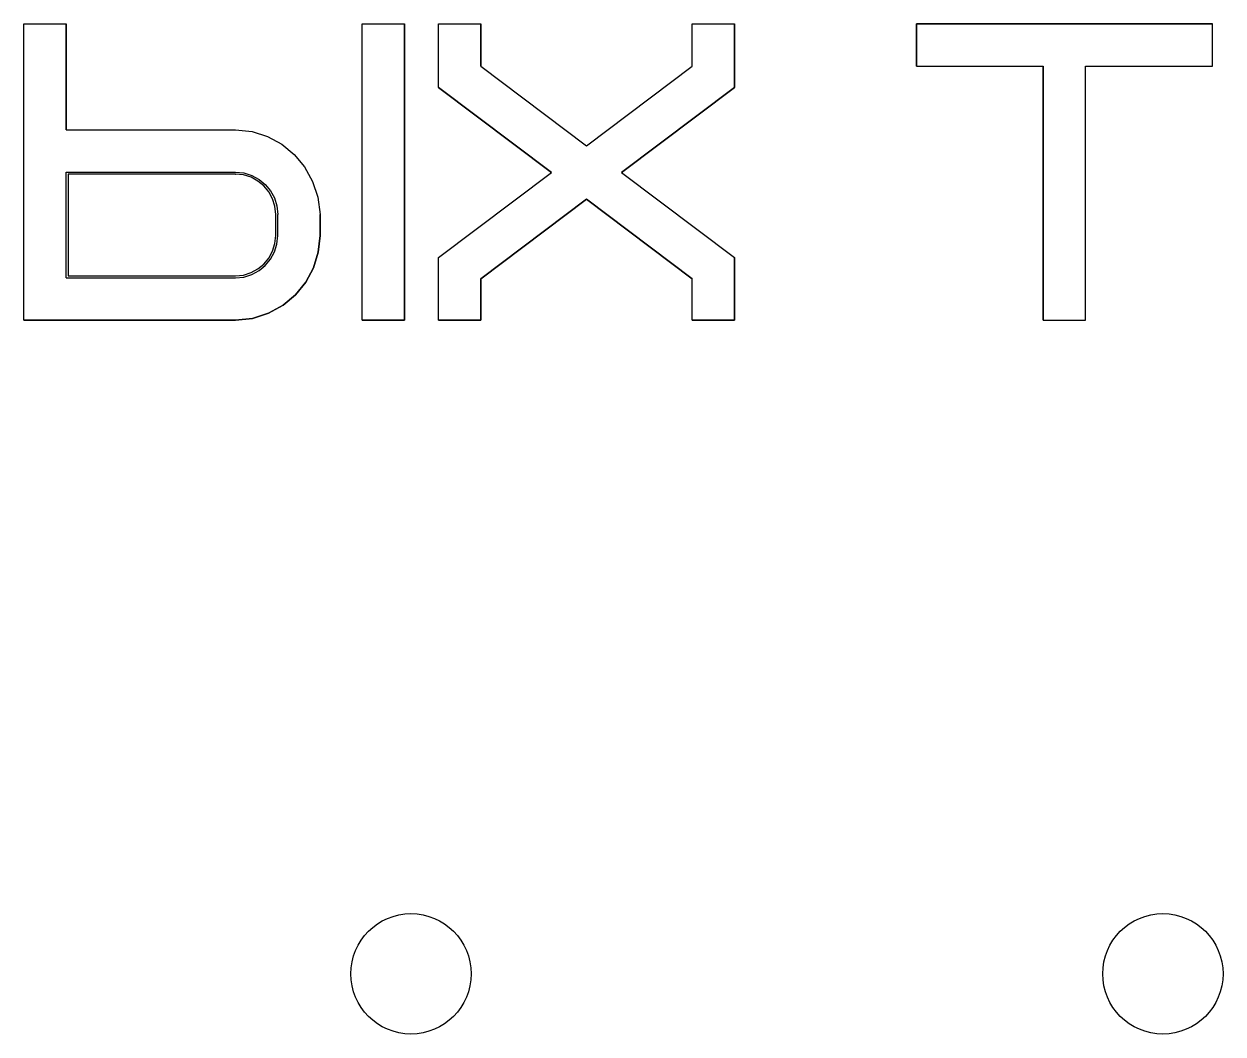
# Model space of a CAD drawing. Header units: millimetres. Extents: x 41 to 259, y 19 to 198.
# Drawn here: x 228.713 to 232.7, y 42.3 to 45.657 of the extents above; entities that cross this region are included whole.
import ezdxf

# ---------------------------------------------------------------- set-up
doc = ezdxf.new("R2010")
doc.units = ezdxf.units.MM
doc.layers.add('Mechanical13', color=56, linetype='Continuous')
doc.layers.add('ViaHoleLayer', color=16, linetype='Continuous')

msp = doc.modelspace()

# ---------------------------------------------------------------- linework, layer by layer
at = {"layer": 'Mechanical13'}
for p, q in [((228.7132, 44.6722), (228.7132, 45.6565)), ((228.7132, 45.6565), (228.8539, 45.6565)), ((228.7132, 44.6722), (228.7132, 45.6565)), ((228.7132, 45.6565), (228.8539, 45.6565)), ((228.8539, 45.305), (228.8539, 45.6565)), ((228.8539, 45.6565), (228.8539, 45.305)), ((229.8382, 44.6722), (229.8382, 45.6565)), ((229.8382, 45.6565), (229.9788, 45.6565)), ((229.8382, 44.6722), (229.8382, 45.6565)), ((229.8382, 45.6565), (229.9788, 45.6565)), ((229.9788, 44.6722), (229.9788, 45.6565)), ((229.9788, 45.6565), (229.9788, 44.6722)), ((230.0913, 45.6565), (230.2319, 45.6565)), ((230.0913, 45.4456), (230.0913, 45.6565)), ((230.0913, 45.4456), (230.0913, 45.6565)), ((230.0913, 45.6565), (230.2319, 45.6565)), ((230.2319, 45.5159), (230.2319, 45.6565)), ((230.2319, 45.6565), (230.2319, 45.5159)), ((230.935, 45.5159), (230.935, 45.6565)), ((230.935, 45.6565), (231.0756, 45.6565)), ((230.935, 45.5159), (230.935, 45.6565)), ((230.935, 45.6565), (231.0756, 45.6565)), ((231.0756, 45.4456), (231.0756, 45.6565)), ((231.0756, 45.6565), (231.0756, 45.4456)), ((231.6803, 45.5159), (231.6803, 45.6565)), ((231.6803, 45.6565), (232.6646, 45.6565)), ((232.6646, 45.6565), (231.6803, 45.6565)), ((231.6803, 45.6565), (231.6803, 45.5159)), ((232.6646, 45.5159), (232.6646, 45.6565)), ((232.6646, 45.5159), (232.6646, 45.6565)), ((230.2319, 45.5159), (230.5835, 45.2515)), ((230.2319, 45.5159), (230.5835, 45.2515)), ((230.5835, 45.2515), (230.935, 45.5159)), ((230.5835, 45.2515), (230.935, 45.5159)), ((231.6803, 45.5159), (232.1021, 45.5159)), ((231.6803, 45.5159), (232.1021, 45.5159)), ((232.1021, 44.6722), (232.1021, 45.5159)), ((232.1021, 45.5159), (232.1021, 44.6722)), ((232.2428, 44.6722), (232.2428, 45.5159)), ((232.2428, 45.5159), (232.6646, 45.5159)), ((232.2428, 45.5159), (232.6646, 45.5159)), ((232.2428, 44.6722), (232.2428, 45.5159)), ((230.0913, 45.4456), (230.4667, 45.1629)), ((230.4667, 45.1629), (230.0913, 45.4456)), ((230.7002, 45.1629), (231.0756, 45.4456)), ((231.0756, 45.4456), (230.7002, 45.1629)), ((228.8539, 45.305), (229.4163, 45.305)), ((228.8539, 45.305), (229.4163, 45.305)), ((229.4163, 45.305), (229.4714, 45.2993)), ((229.4163, 45.305), (229.4714, 45.2993)), ((229.4714, 45.2993), (229.5232, 45.283)), ((229.4714, 45.2993), (229.5232, 45.283)), ((229.5232, 45.283), (229.5703, 45.2571)), ((229.5232, 45.283), (229.5703, 45.2571)), ((229.5703, 45.2571), (229.6118, 45.2229)), ((229.5703, 45.2571), (229.6118, 45.2229)), ((229.6118, 45.2229), (229.6464, 45.1813)), ((229.6118, 45.2229), (229.6464, 45.1813)), ((229.6464, 45.1813), (229.673, 45.1335)), ((229.6464, 45.1813), (229.673, 45.1335)), ((228.8539, 45.1643), (229.4163, 45.1643)), ((228.8539, 44.8128), (228.8539, 45.1643)), ((229.4163, 45.1576), (228.8606, 45.1576)), ((228.8606, 45.1576), (228.8606, 44.8196)), ((229.416, 45.1576), (228.8606, 45.1576)), ((228.8606, 45.1576), (228.8606, 44.8196)), ((229.416, 45.1576), (229.4156, 45.1576)), ((229.4156, 45.1576), (229.4163, 45.1576)), ((229.4163, 45.1576), (229.4156, 45.1576)), ((229.4156, 45.1576), (229.416, 45.1576)), ((229.4432, 45.1548), (229.416, 45.1576)), ((229.4432, 45.1548), (229.416, 45.1576)), ((229.416, 45.1576), (229.4163, 45.1576)), ((229.4163, 45.1643), (229.4446, 45.1615)), ((229.4683, 45.147), (229.4432, 45.1548)), ((229.4683, 45.147), (229.4432, 45.1548)), ((229.4446, 45.1615), (229.4709, 45.1532)), ((229.491, 45.1346), (229.4683, 45.147)), ((229.491, 45.1346), (229.4683, 45.147)), ((229.4709, 45.1532), (229.4948, 45.1402)), ((229.5109, 45.1183), (229.491, 45.1346)), ((229.5109, 45.1183), (229.491, 45.1346)), ((229.4948, 45.1402), (229.5156, 45.123)), ((229.673, 45.1335), (229.6904, 45.0806)), ((229.673, 45.1335), (229.6904, 45.0806)), ((230.0913, 44.8803), (230.4667, 45.1629)), ((230.0913, 44.8803), (230.4667, 45.1629)), ((230.7002, 45.1629), (231.0756, 44.8803)), ((230.7002, 45.1629), (231.0756, 44.8803)), ((229.5273, 45.0984), (229.5109, 45.1183)), ((229.5273, 45.0984), (229.5109, 45.1183)), ((229.5156, 45.123), (229.5329, 45.1022)), ((229.5396, 45.0757), (229.5273, 45.0984)), ((229.5396, 45.0757), (229.5273, 45.0984)), ((229.5329, 45.1022), (229.5459, 45.0783)), ((229.5475, 45.0506), (229.5396, 45.0757)), ((229.5475, 45.0506), (229.5396, 45.0757)), ((229.5459, 45.0783), (229.5541, 45.052)), ((229.5502, 45.0234), (229.5475, 45.0506)), ((229.5502, 45.0234), (229.5475, 45.0506)), ((229.5541, 45.052), (229.557, 45.0237)), ((229.6904, 45.0806), (229.6976, 45.0237)), ((229.6904, 45.0806), (229.6976, 45.0237)), ((230.2319, 44.81), (230.5835, 45.0744)), ((230.5835, 45.0744), (230.2319, 44.81)), ((230.5835, 45.0744), (230.935, 44.81)), ((230.935, 44.81), (230.5835, 45.0744)), ((229.5502, 44.9534), (229.5502, 45.0234)), ((229.5502, 44.9538), (229.5502, 45.0234)), ((229.557, 44.9534), (229.557, 45.0237)), ((229.6976, 44.9534), (229.6976, 45.0237)), ((229.6976, 45.0237), (229.6976, 44.9534)), ((229.5475, 44.9265), (229.5502, 44.9538)), ((229.5475, 44.9265), (229.5502, 44.9538)), ((229.5502, 44.9538), (229.5503, 44.9541)), ((229.5503, 44.9541), (229.5502, 44.9534)), ((229.5502, 44.9534), (229.5503, 44.9541)), ((229.5503, 44.9541), (229.5502, 44.9538)), ((229.5502, 44.9538), (229.5502, 44.9534)), ((229.5541, 44.9252), (229.557, 44.9534)), ((229.6919, 44.8985), (229.6976, 44.9534)), ((229.6976, 44.9534), (229.6919, 44.8985)), ((229.5273, 44.8787), (229.5396, 44.9014)), ((229.5273, 44.8787), (229.5396, 44.9014)), ((229.5329, 44.8749), (229.5459, 44.8988)), ((229.5396, 44.9014), (229.5475, 44.9265)), ((229.5396, 44.9014), (229.5475, 44.9265)), ((229.5459, 44.8988), (229.5541, 44.9252)), ((229.6758, 44.8466), (229.6919, 44.8985)), ((229.6919, 44.8985), (229.6758, 44.8466)), ((229.491, 44.8425), (229.5109, 44.8589)), ((229.491, 44.8425), (229.5109, 44.8589)), ((229.4948, 44.8369), (229.5156, 44.8541)), ((229.5109, 44.8589), (229.5273, 44.8787)), ((229.5109, 44.8589), (229.5273, 44.8787)), ((229.5156, 44.8541), (229.5329, 44.8749)), ((230.0913, 44.6722), (230.0913, 44.8803)), ((230.0913, 44.6722), (230.0913, 44.8803)), ((231.0756, 44.6722), (231.0756, 44.8803)), ((231.0756, 44.8803), (231.0756, 44.6722)), ((228.8539, 44.8128), (229.4163, 44.8128)), ((228.8606, 44.8196), (229.416, 44.8196)), ((228.8606, 44.8196), (229.416, 44.8196)), ((229.416, 44.8196), (229.4432, 44.8223)), ((229.416, 44.8196), (229.4432, 44.8223)), ((229.4163, 44.8128), (229.4446, 44.8157)), ((229.4432, 44.8223), (229.4683, 44.8302)), ((229.4432, 44.8223), (229.4683, 44.8302)), ((229.4446, 44.8157), (229.4709, 44.8239)), ((229.4683, 44.8302), (229.491, 44.8425)), ((229.4683, 44.8302), (229.491, 44.8425)), ((229.4709, 44.8239), (229.4948, 44.8369)), ((229.6501, 44.7989), (229.6758, 44.8466)), ((229.6758, 44.8466), (229.6501, 44.7989)), ((229.616, 44.7569), (229.6501, 44.7989)), ((229.6501, 44.7989), (229.616, 44.7569)), ((230.2319, 44.6722), (230.2319, 44.81)), ((230.2319, 44.81), (230.2319, 44.6722)), ((230.935, 44.6722), (230.935, 44.81)), ((230.935, 44.6722), (230.935, 44.81)), ((229.5745, 44.7219), (229.616, 44.7569)), ((229.616, 44.7569), (229.5745, 44.7219)), ((229.4736, 44.6782), (229.5267, 44.6952)), ((229.5267, 44.6952), (229.4736, 44.6782)), ((229.5267, 44.6952), (229.5745, 44.7219)), ((229.5745, 44.7219), (229.5267, 44.6952)), ((228.7132, 44.6722), (229.4163, 44.6722)), ((229.4163, 44.6722), (228.7132, 44.6722)), ((229.4163, 44.6722), (229.4736, 44.6782)), ((229.4736, 44.6782), (229.4163, 44.6722)), ((229.8382, 44.6722), (229.9788, 44.6722)), ((229.9788, 44.6722), (229.8382, 44.6722)), ((230.0913, 44.6722), (230.2319, 44.6722)), ((230.2319, 44.6722), (230.0913, 44.6722)), ((230.935, 44.6722), (231.0756, 44.6722)), ((231.0756, 44.6722), (230.935, 44.6722)), ((232.1021, 44.6722), (232.2428, 44.6722)), ((232.1021, 44.6722), (232.2428, 44.6722))]:
    msp.add_line(p, q, dxfattribs=at)
at = {"layer": 'ViaHoleLayer'}
for centre in [(230, 42.5), (232.5, 42.5)]:
    msp.add_circle(centre, 0.2, dxfattribs=at)

doc.saveas('drawing.dxf')
